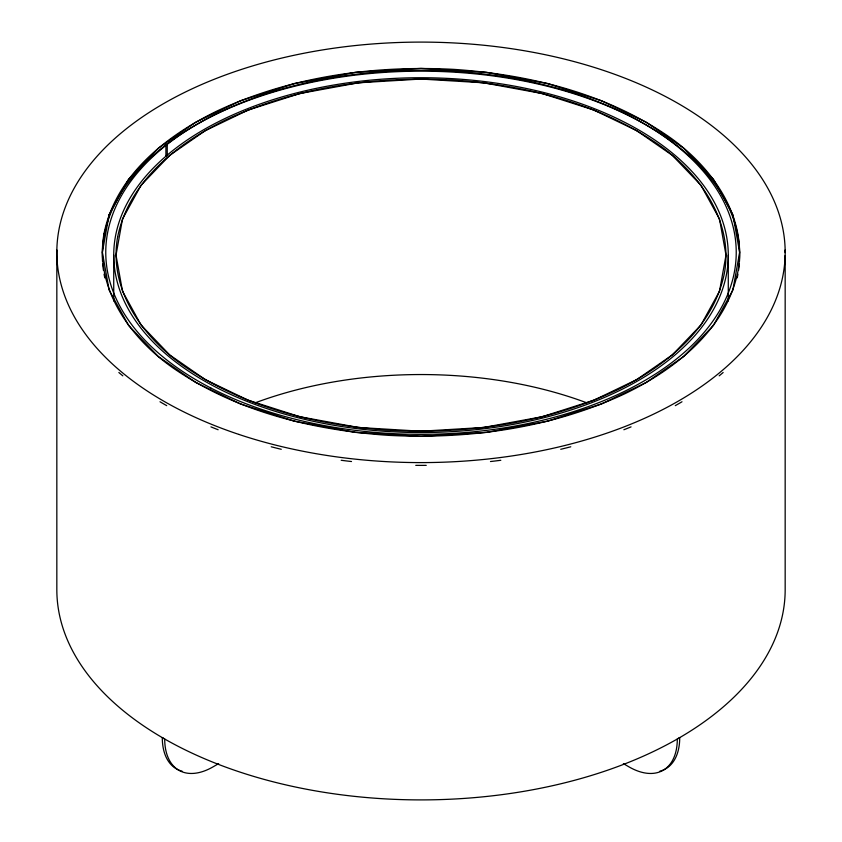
<?xml version="1.0" encoding="UTF-8"?>
<svg xmlns="http://www.w3.org/2000/svg" width="842" height="842" viewBox="0 0 842 842"><rect width="100%" height="100%" fill="white"/><g stroke="black" fill="none" stroke-linecap="round" stroke-linejoin="round"><path stroke-width="1.26" d="M785.165 255.505L785.165 590.337A364.165 210.247 0 0 1 420.284 799.9A364.165 210.247 0 0 1 56.835 589.516L56.835 255.137A364.165 210.247 0 0 1 56.94 250.063M218.678 763.61L212.984 766.894A68.286 39.427 -60 0 1 164.706 739.013L162.295 737.624A68.286 39.427 -60 0 0 182.198 771.24M623.343 763.61L629.027 766.894A68.286 39.427 60 0 0 677.305 739.013L679.715 737.624A68.286 39.427 60 0 1 659.812 771.24M728.277 255.137A307.267 177.399 0 0 1 267.367 408.77A307.267 177.399 0 0 1 267.367 101.503A307.267 177.399 0 0 1 728.277 255.137L728.277 300.983M167.242 143.677L167.242 155.444M165.906 144.592L165.906 156.401M113.733 255.137L113.733 300.983M255.126 402.865A304.993 176.083 0 0 1 586.885 402.865M723.141 372.511A364.165 210.247 0 0 1 719.173 375.848M681.999 401.76A364.165 210.247 0 0 1 675.284 405.644M631.058 426.883A364.165 210.247 0 0 1 623.859 429.746M570.781 446.786A364.165 210.247 0 0 1 560.74 449.291M500.822 460.279A364.165 210.247 0 0 1 490.486 461.532M426.241 465.363A364.165 210.247 0 0 1 415.759 465.363M351.514 461.532A364.165 210.247 0 0 1 341.178 460.279M281.26 449.291A364.165 210.247 0 0 1 271.219 446.786M218.141 429.746A364.165 210.247 0 0 1 210.942 426.883M166.716 405.644A364.165 210.247 0 0 1 160.001 401.76M122.827 375.848A364.165 210.247 0 0 1 118.859 372.511M785.06 250.063A364.165 210.247 0 0 1 785.144 252.6M739.276 264.02A318.644 183.966 0 0 1 738.56 270.356M737.939 274.134A318.644 183.966 0 0 1 737.203 277.892M104.797 277.892A318.644 183.966 0 0 1 104.061 274.134M103.44 270.356A318.644 183.966 0 0 1 102.724 264.02M102.545 261.483A318.644 183.966 0 0 1 421 71.17A318.644 183.966 0 0 1 739.455 261.483M104.061 233.35C93.904 289.343 132.005 340.557 176.346 370.217C238.644 412.159 313.961 430.273 388.088 435.335C468.794 439.577 551.573 428.168 625.164 393.603C675.684 369.038 726.214 329.275 737.939 271.356C748.096 215.352 709.995 164.137 665.654 134.478C603.356 92.536 528.039 74.433 453.912 69.37C373.206 65.118 290.427 76.538 216.836 111.102C166.316 135.667 115.786 175.42 104.061 233.35M117.648 236.949C107.923 290.543 144.392 339.568 186.84 367.954C246.464 408.096 318.56 425.431 389.509 430.283C466.752 434.346 545.984 423.421 616.418 390.33C664.77 366.828 713.142 328.769 724.362 273.324C734.087 219.73 697.618 170.705 655.171 142.319C595.547 102.177 523.45 84.842 452.501 79.99C375.258 75.938 296.026 86.863 225.593 119.943C177.241 143.456 128.868 181.514 117.648 236.949M109.113 214.657L102.356 252.347L109.113 290.048L128.563 325.422L158.443 356.598L195.681 382.436L240.444 403.939L294.437 421.189L355.703 432.42L421 436.324L486.297 432.42L547.563 421.189L601.556 403.939L646.319 382.436L683.557 356.598L713.437 325.422L732.887 290.048L739.644 252.347L732.887 214.657L713.437 179.283L683.557 148.108L646.319 122.269L601.556 100.766L547.563 83.516L486.297 72.286L421 68.381L355.703 72.286L294.437 83.516L240.444 100.766L195.681 122.269L158.443 148.108L128.563 179.283L109.113 214.657M122.49 219.057L116.017 255.137L122.49 291.216L141.098 325.075L169.705 354.914L205.343 379.647L248.19 400.224L299.868 416.737L358.513 427.483L421 431.22L483.497 427.483L542.143 416.737L593.821 400.224L636.668 379.647L672.305 354.914L700.912 325.075L719.521 291.216L725.993 255.137L719.521 219.057L700.912 185.198L672.305 155.36L636.668 130.626L593.821 110.049L542.143 93.536L483.497 82.79L421 79.053L358.513 82.79L299.868 93.536L248.19 110.049L205.343 130.626L169.705 155.36L141.098 185.198L122.49 219.057M238.917 434.43A364.165 210.247 0 0 0 785.165 252.347A364.165 210.247 0 0 0 238.917 70.265A364.165 210.247 0 0 0 238.917 434.43M210.784 387.973A315.234 181.998 0 0 0 729.54 289.648A315.234 181.998 0 0 0 322.665 79.432A315.234 181.998 0 0 0 210.784 387.973"/></g></svg>
